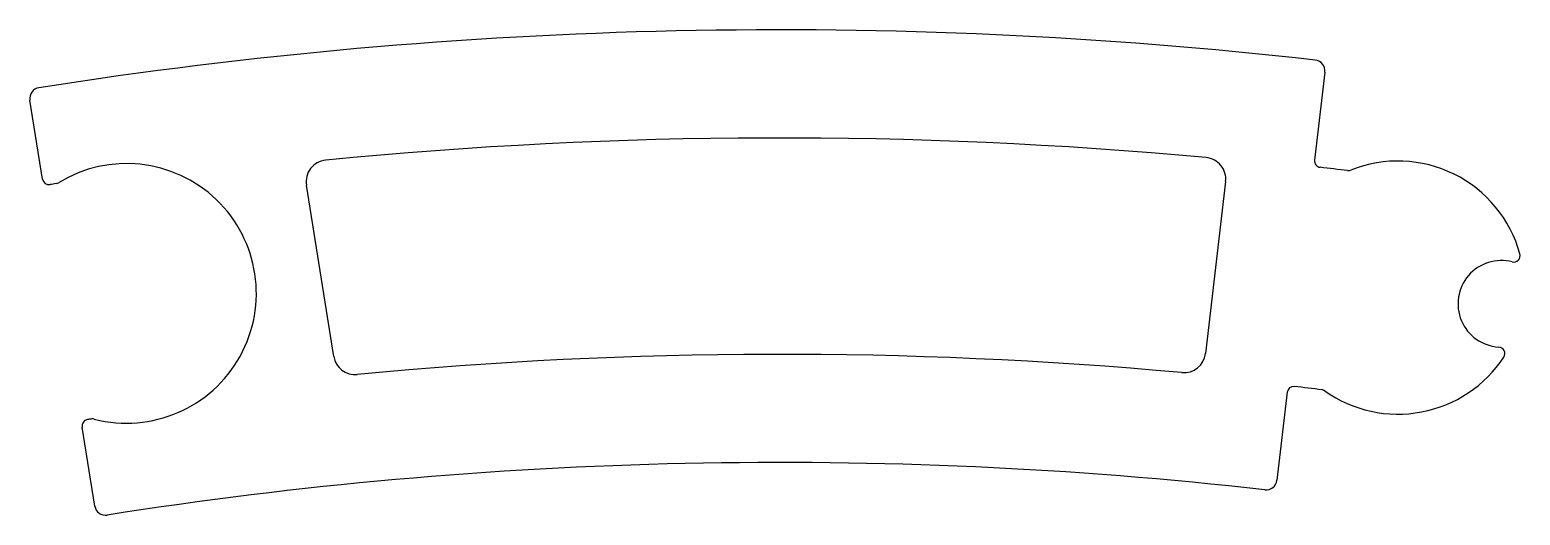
# Model space of a CAD drawing. Extents: x 228.7 to 297.6, y 754 to 776.5.
import ezdxf

# ---------------------------------------------------------------- set-up
doc = ezdxf.new("R2010")
doc.units = 0
doc.layers.get('0').update_dxf_attribs({"linetype": 'CONTINUOUS'})

msp = doc.modelspace()

# ---------------------------------------------------------------- linework, layer by layer
at = {"color": 0, "linetype": 'CONTINUOUS'}
for p, q in [((288.532, 774.528), (288.054, 770.458)), ((229.261, 769.575), (228.677, 773.228)), ((242.722, 761.387), (241.457, 769.302)), ((283.947, 769.463), (283.013, 761.515)), ((286.794, 759.731), (286.315, 755.657)), ((231.676, 754.466), (231.092, 758.12))]:
    msp.add_line(p, q, dxfattribs=at)
for centre, radius, start, end in [((263.328, 556.481), 220, 83.53685, 98.9524), ((288.036, 774.586), 0.5, 353.29868, 83.53685), ((229.171, 773.307), 0.5, 98.9524, 189.08292), ((263.328, 556.481), 215, 84.73792, 95.60019), ((233.142, 764.3), 6, 255.62142, 121.57863), ((242.444, 769.46), 1, 95.60019, 189.08292), ((282.954, 769.579), 1, 353.29868, 84.73792), ((288.352, 770.423), 0.3, 173.29868, 263.32858), ((291.913, 764.565), 5.85, 15.42667, 111.91317), ((229.557, 769.622), 0.3, 189.08292, 279.00327), ((263.328, 556.481), 215.1, 82.98952, 83.32858), ((289.618, 770.271), 0.3, 262.98952, 291.91317), ((263.328, 556.481), 215.5, 98.9264, 99.00327), ((229.843, 769.668), 0.3, 278.9264, 301.57863), ((297.263, 766.041), 0.3, 255.52213, 15.42667), ((296.688, 763.815), 2, 75.52213, 266.61029), ((243.71, 761.545), 1, 189.08292, 275.46476), ((263.328, 556.481), 205, 84.79383, 95.46476), ((282.02, 761.631), 1, 264.79383, 353.29868), ((291.913, 764.565), 5.85, 234.73267, 326.70575), ((296.552, 761.519), 0.3, 326.70575, 86.61029), ((287.092, 759.696), 0.3, 83.33016, 173.29868), ((263.328, 556.481), 204.9, 82.97192, 83.33016), ((288.362, 759.544), 0.3, 54.73267, 82.97192), ((231.388, 758.168), 0.3, 98.99874, 189.08292), ((263.328, 556.481), 204.5, 98.94494, 98.99874), ((231.578, 758.198), 0.3, 75.62142, 98.94494), ((263.328, 556.481), 200, 83.55942, 98.94004), ((285.819, 755.716), 0.5, 263.55942, 353.29868), ((232.17, 754.545), 0.5, 189.08292, 278.94004)]:
    msp.add_arc(centre, radius, start, end, dxfattribs=at)

doc.saveas('drawing.dxf')
